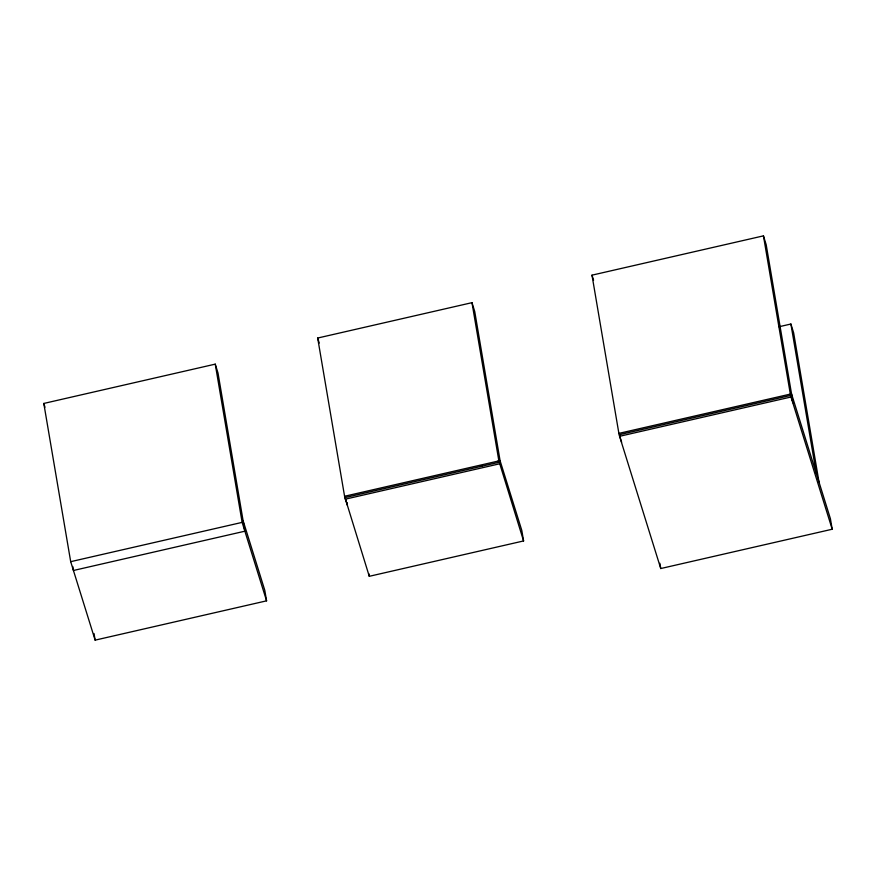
<?xml version="1.0" encoding="UTF-8"?>
<svg xmlns="http://www.w3.org/2000/svg" width="876" height="876" viewBox="0 0 876 876"><rect width="100%" height="100%" fill="white"/><g stroke="black" fill="none" stroke-linecap="round" stroke-linejoin="round"><path stroke-width="1.31" d="M482.249 465.966L482.139 466.152A2.223 1.675 -17.3 0 1 480.004 465.616M346.885 502.517L347.323 505.08L344.575 496.265L317.681 338.037L471.978 302.669L474.726 311.484L500.097 460.754L521.789 530.396L523.585 540.941L369.278 576.309L344.991 497.59L499.287 462.221L500.097 460.754L497.459 461.356M621.632 442.205L618.883 433.39L591.99 275.163L763.445 235.863L766.182 244.689L793.076 402.916L790.338 394.101L763.445 235.863M243.09 520.64L264.782 590.282L266.578 600.837L95.134 640.137L70.693 561.669L43.8 403.442L215.244 364.142L217.993 372.968L244.886 531.195L73.442 570.484L72.752 566.465M778.939 326.77L790.897 324.021L793.645 332.836L819.016 482.107M344.575 496.265L498.871 460.896L523.585 540.941M618.883 433.39L790.338 394.101M70.693 561.669L242.137 522.381L266.578 600.837M345.254 499.178L499.561 463.809M619.573 436.303L791.017 397.003L832.2 529.235L660.756 568.535L619.573 436.303L619.299 434.715L790.743 395.415L791.017 397.003M791.554 393.948L830.404 518.691L832.2 529.235M591.99 275.163L593.567 280.2M317.681 338.037L319.247 343.074M43.8 403.442L44.972 407.22M790.897 324.021L816.268 473.292M659.858 563.257L660.756 568.535M471.978 302.669L498.871 460.896M368.829 573.67L369.278 576.309M215.244 364.142L242.137 522.381M94.006 633.534L95.134 640.137"/></g></svg>
